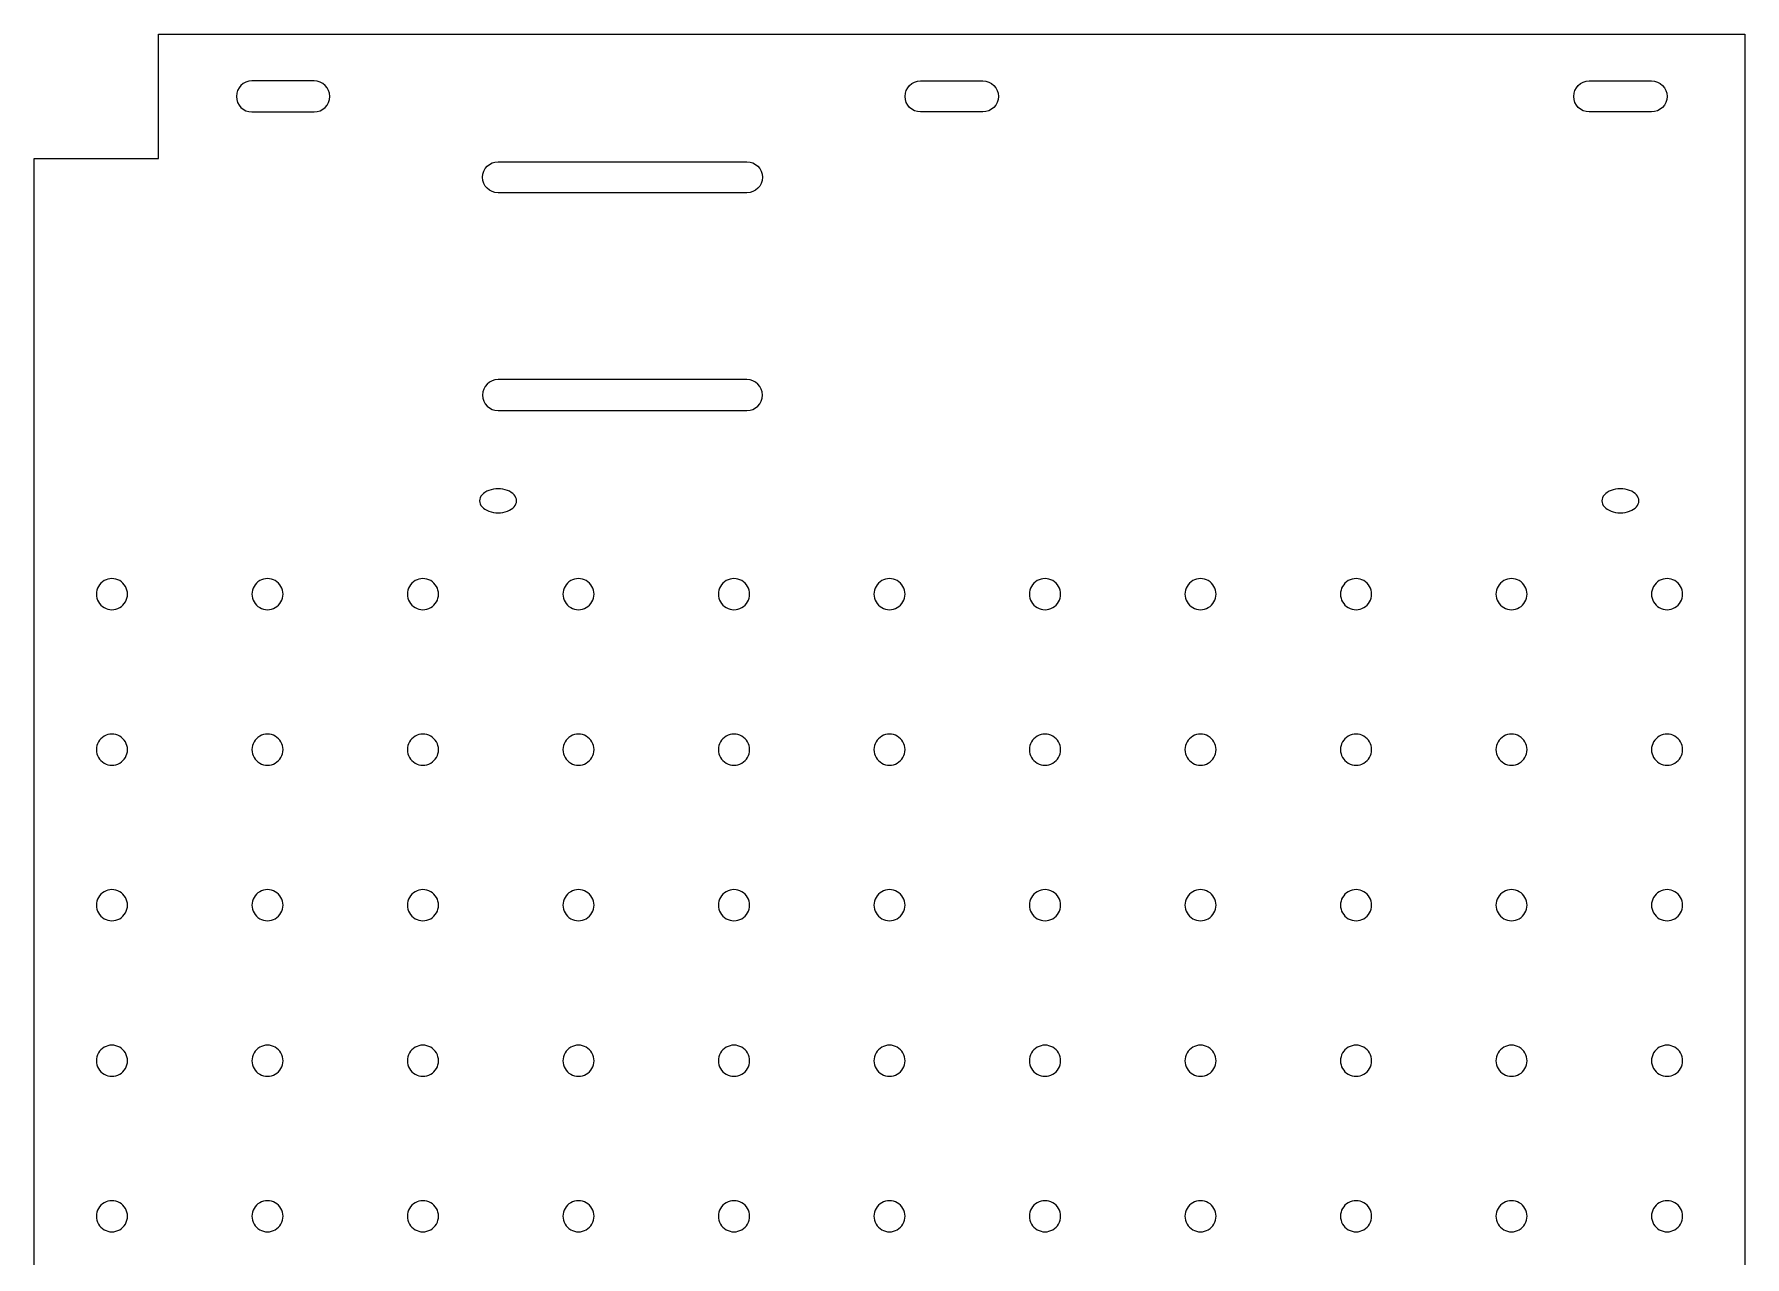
# Model space of a CAD drawing. Extents: x -101 to 174, y 50 to 440.
# Drawn here: x -101.4 to 173.6, y 243 to 439.5 of the extents above; entities that cross this region are included whole.
import ezdxf

# ---------------------------------------------------------------- set-up
doc = ezdxf.new("R2010")
doc.units = 0
doc.layers.add('Layer_1', color=7, linetype='CONTINUOUS')

msp = doc.modelspace()

# ---------------------------------------------------------------- linework, layer by layer
at = {"layer": 'Layer_1', "color": 7}
for p, q in [((-81.39679, 419.54816), (-81.39679, 439.54816)), ((-81.39679, 439.54816), (173.60321, 439.54816)), ((173.60321, 439.54816), (173.60321, 49.54817)), ((-56.396791, 432.04817), (-66.396792, 432.04817)), ((41.103209, 432.04817), (51.103207, 432.04817)), ((148.60321, 432.04817), (158.60321, 432.04817)), ((-66.396792, 427.04817), (-56.396791, 427.04817)), ((-66.396792, 427.04817), (-66.396792, 427.04817)), ((51.103207, 427.04817), (41.103209, 427.04817)), ((158.60321, 427.04817), (148.60321, 427.04817)), ((-101.39679, 69.54818), (-101.39679, 419.54816)), ((-101.39679, 419.54816), (-81.39679, 419.54816)), ((-26.821351, 419.04817), (13.178648, 419.04817)), ((13.178648, 414.04817), (-26.821351, 414.04817)), ((13.178648, 384.048165), (-26.821351, 384.048165)), ((13.178648, 384.048165), (13.178648, 384.048165)), ((-26.821351, 379.048167), (13.178648, 379.048167)), ((-23.846353, 364.548166), (-23.846353, 364.548166)), ((156.57821, 364.548166), (156.57821, 364.548166)), ((-86.39679, 349.548166), (-86.39679, 349.548166)), ((-61.396791, 349.548166), (-61.396791, 349.548166)), ((-36.396791, 349.548166), (-36.396791, 349.548166)), ((-11.396791, 349.548166), (-11.396791, 349.548166)), ((13.603209, 349.548166), (13.603209, 349.548166)), ((38.603209, 349.548166), (38.603209, 349.548166)), ((63.603209, 349.548166), (63.603209, 349.548166)), ((88.603209, 349.548166), (88.603209, 349.548166)), ((113.60321, 349.548166), (113.60321, 349.548166)), ((138.60321, 349.548166), (138.60321, 349.548166)), ((163.60321, 349.548166), (163.60321, 349.548166)), ((-86.39679, 324.548166), (-86.39679, 324.548166)), ((-61.396791, 324.548166), (-61.396791, 324.548166)), ((-36.396791, 324.548166), (-36.396791, 324.548166)), ((-11.396791, 324.548166), (-11.396791, 324.548166)), ((13.603209, 324.548166), (13.603209, 324.548166)), ((38.603209, 324.548166), (38.603209, 324.548166)), ((63.603209, 324.548166), (63.603209, 324.548166)), ((88.603209, 324.548166), (88.603209, 324.548166)), ((113.60321, 324.548166), (113.60321, 324.548166)), ((138.60321, 324.548166), (138.60321, 324.548166)), ((163.60321, 324.548166), (163.60321, 324.548166)), ((-86.39679, 299.548168), (-86.39679, 299.548168)), ((-61.396791, 299.548168), (-61.396791, 299.548168)), ((-36.396791, 299.548168), (-36.396791, 299.548168)), ((-11.396791, 299.548168), (-11.396791, 299.548168)), ((13.603209, 299.548168), (13.603209, 299.548168)), ((38.603209, 299.548168), (38.603209, 299.548168)), ((63.603209, 299.548168), (63.603209, 299.548168)), ((88.603209, 299.548168), (88.603209, 299.548168)), ((113.60321, 299.548168), (113.60321, 299.548168)), ((138.60321, 299.548168), (138.60321, 299.548168)), ((163.60321, 299.548168), (163.60321, 299.548168)), ((-86.39679, 274.548168), (-86.39679, 274.548168)), ((-61.396791, 274.548168), (-61.396791, 274.548168)), ((-36.396791, 274.548168), (-36.396791, 274.548168)), ((-11.396791, 274.548168), (-11.396791, 274.548168)), ((13.603209, 274.548168), (13.603209, 274.548168)), ((38.603209, 274.548168), (38.603209, 274.548168)), ((63.603209, 274.548168), (63.603209, 274.548168)), ((88.603209, 274.548168), (88.603209, 274.548168)), ((113.60321, 274.548168), (113.60321, 274.548168)), ((138.60321, 274.548168), (138.60321, 274.548168)), ((163.60321, 274.548168), (163.60321, 274.548168)), ((-86.39679, 249.548168), (-86.39679, 249.548168)), ((-61.396791, 249.548168), (-61.396791, 249.548168)), ((-36.396791, 249.548168), (-36.396791, 249.548168)), ((-11.396791, 249.548168), (-11.396791, 249.548168)), ((13.603209, 249.548168), (13.603209, 249.548168)), ((38.603209, 249.548168), (38.603209, 249.548168)), ((63.603209, 249.548168), (63.603209, 249.548168)), ((88.603209, 249.548168), (88.603209, 249.548168)), ((113.60321, 249.548168), (113.60321, 249.548168)), ((138.60321, 249.548168), (138.60321, 249.548168)), ((163.60321, 249.548168), (163.60321, 249.548168))]:
    msp.add_line(p, q, dxfattribs=at)
for points in [[(-66.396792, 432.04817), (-67.777026, 432.047494), (-68.895568, 430.928404), (-68.895568, 429.54817)], [(-53.898015, 429.54817), (-53.898015, 430.928404), (-55.016557, 432.047494), (-56.396791, 432.04817)], [(38.604433, 429.54817), (38.604433, 430.928404), (39.722975, 432.047494), (41.103209, 432.04817)], [(51.103207, 432.04817), (52.483441, 432.047494), (53.601983, 430.928404), (53.601983, 429.54817)], [(146.104434, 429.54817), (146.104434, 430.928404), (147.222976, 432.047494), (148.60321, 432.04817)], [(158.60321, 432.04817), (159.983444, 432.047494), (161.101986, 430.928404), (161.101986, 429.54817)], [(-68.895568, 429.54817), (-68.895568, 428.167936), (-67.777026, 427.048846), (-66.396792, 427.04817)], [(-56.396791, 427.04817), (-55.016557, 427.048846), (-53.898015, 428.167936), (-53.898015, 429.54817)], [(41.103209, 427.04817), (39.722975, 427.048846), (38.604433, 428.167936), (38.604433, 429.54817)], [(53.601983, 429.54817), (53.601983, 428.167936), (52.483441, 427.048846), (51.103207, 427.04817)], [(148.60321, 427.04817), (147.222976, 427.048846), (146.104434, 428.167936), (146.104434, 429.54817)], [(161.101986, 429.54817), (161.101986, 428.167936), (159.983444, 427.048846), (158.60321, 427.04817)], [(-29.320127, 416.54817), (-29.320127, 417.928404), (-28.201585, 419.047494), (-26.821351, 419.04817)], [(13.178648, 419.04817), (14.558882, 419.047494), (15.677424, 417.928404), (15.677424, 416.54817)], [(-26.821351, 414.04817), (-28.201585, 414.048846), (-29.320127, 415.167936), (-29.320127, 416.54817)], [(15.677424, 416.54817), (15.677424, 415.167936), (14.558882, 414.048846), (13.178648, 414.04817)], [(-26.821351, 384.048165), (-28.201189, 384.046931), (-29.319115, 382.928005), (-29.319115, 381.548166)], [(15.676412, 381.548166), (15.676412, 382.928005), (14.558486, 384.046931), (13.178648, 384.048165)], [(-29.319115, 381.548166), (-29.319115, 380.168327), (-28.201189, 379.049401), (-26.821351, 379.048167)], [(13.178648, 379.048167), (14.558486, 379.049401), (15.676412, 380.168327), (15.676412, 381.548166)], [(-28.309796, 366.217029), (-29.230744, 365.872691), (-29.797519, 365.236406), (-29.796349, 364.548166)], [(-25.332906, 366.217029), (-26.253855, 366.561368), (-27.388847, 366.561368), (-28.309796, 366.217029)], [(-23.846353, 364.548166), (-23.845183, 365.236406), (-24.411958, 365.872691), (-25.332906, 366.217029)], [(152.115121, 366.216366), (151.194353, 365.872204), (150.627481, 365.236217), (150.62821, 364.548166)], [(155.091299, 366.216366), (154.170532, 366.560527), (153.035888, 366.560527), (152.115121, 366.216366)], [(156.57821, 364.548166), (156.578939, 365.236217), (156.012067, 365.872204), (155.091299, 366.216366)], [(-29.796349, 364.548166), (-29.797519, 363.859926), (-29.230744, 363.223641), (-28.309796, 362.879303)], [(-25.332906, 362.879303), (-24.411958, 363.223641), (-23.845183, 363.859926), (-23.846353, 364.548166)], [(150.62821, 364.548166), (150.627481, 363.860115), (151.194353, 363.224128), (152.115121, 362.879966)], [(155.091299, 362.879966), (156.012067, 363.224128), (156.578939, 363.860115), (156.57821, 364.548166)], [(-28.309796, 362.879303), (-27.388847, 362.534964), (-26.253855, 362.534964), (-25.332906, 362.879303)], [(152.115121, 362.879966), (153.035888, 362.535805), (154.170532, 362.535805), (155.091299, 362.879966)], [(-87.64679, 351.71323), (-88.420293, 352.159811), (-89.373287, 352.159811), (-90.14679, 351.71323)], [(-62.646791, 351.71323), (-63.420294, 352.159812), (-64.373289, 352.159812), (-65.146792, 351.71323)], [(-37.646791, 351.71323), (-38.420294, 352.159812), (-39.373289, 352.159812), (-40.146792, 351.71323)], [(-12.646791, 351.71323), (-13.420294, 352.159812), (-14.373289, 352.159812), (-15.146792, 351.71323)], [(12.353209, 351.71323), (11.579706, 352.159812), (10.626711, 352.159812), (9.853208, 351.71323)], [(37.353209, 351.71323), (36.579706, 352.159812), (35.626711, 352.159812), (34.853208, 351.71323)], [(62.353209, 351.71323), (61.579706, 352.159812), (60.626711, 352.159812), (59.853208, 351.71323)], [(87.353209, 351.71323), (86.579706, 352.159812), (85.626711, 352.159812), (84.853208, 351.71323)], [(112.353564, 351.71425), (111.579881, 352.161105), (110.626539, 352.161105), (109.852856, 351.71425)], [(137.35321, 351.71323), (136.579707, 352.159811), (135.626713, 352.159811), (134.85321, 351.71323)], [(162.353564, 351.71425), (161.579881, 352.161105), (160.626539, 352.161105), (159.852856, 351.71425)], [(-90.14679, 351.71323), (-90.920293, 351.266648), (-91.39679, 350.44133), (-91.39679, 349.548166)], [(-91.39679, 349.548166), (-91.39679, 348.655002), (-90.920293, 347.829684), (-90.14679, 347.383102)], [(-86.39679, 349.548166), (-86.39679, 350.44133), (-86.873287, 351.266648), (-87.64679, 351.71323)], [(-87.64679, 347.383102), (-86.873287, 347.829684), (-86.39679, 348.655002), (-86.39679, 349.548166)], [(-65.146792, 351.71323), (-65.920295, 351.266648), (-66.396792, 350.44133), (-66.396792, 349.548166)], [(-66.396792, 349.548166), (-66.396792, 348.655002), (-65.920295, 347.829684), (-65.146792, 347.383102)], [(-61.396791, 349.548166), (-61.396791, 350.44133), (-61.873288, 351.266648), (-62.646791, 351.71323)], [(-62.646791, 347.383102), (-61.873288, 347.829684), (-61.396791, 348.655002), (-61.396791, 349.548166)], [(-40.146792, 351.71323), (-40.920295, 351.266648), (-41.396792, 350.44133), (-41.396792, 349.548166)], [(-41.396792, 349.548166), (-41.396792, 348.655002), (-40.920295, 347.829684), (-40.146792, 347.383102)], [(-36.396791, 349.548166), (-36.396791, 350.44133), (-36.873288, 351.266648), (-37.646791, 351.71323)], [(-37.646791, 347.383102), (-36.873288, 347.829684), (-36.396791, 348.655002), (-36.396791, 349.548166)], [(-15.146792, 351.71323), (-15.920295, 351.266648), (-16.396792, 350.44133), (-16.396792, 349.548166)], [(-16.396792, 349.548166), (-16.396792, 348.655002), (-15.920295, 347.829684), (-15.146792, 347.383102)], [(-11.396791, 349.548166), (-11.396791, 350.44133), (-11.873288, 351.266648), (-12.646791, 351.71323)], [(-12.646791, 347.383102), (-11.873288, 347.829684), (-11.396791, 348.655002), (-11.396791, 349.548166)], [(9.853208, 351.71323), (9.079706, 351.266648), (8.603208, 350.44133), (8.603208, 349.548166)], [(8.603208, 349.548166), (8.603208, 348.655002), (9.079706, 347.829684), (9.853208, 347.383102)], [(13.603209, 349.548166), (13.603209, 350.44133), (13.126712, 351.266648), (12.353209, 351.71323)], [(12.353209, 347.383102), (13.126712, 347.829684), (13.603209, 348.655002), (13.603209, 349.548166)], [(34.853208, 351.71323), (34.079705, 351.266648), (33.603208, 350.44133), (33.603208, 349.548166)], [(33.603208, 349.548166), (33.603208, 348.655002), (34.079705, 347.829684), (34.853208, 347.383102)], [(38.603209, 349.548166), (38.603209, 350.44133), (38.126712, 351.266648), (37.353209, 351.71323)], [(37.353209, 347.383102), (38.126712, 347.829684), (38.603209, 348.655002), (38.603209, 349.548166)], [(59.853208, 351.71323), (59.079705, 351.266648), (58.603208, 350.44133), (58.603208, 349.548166)], [(58.603208, 349.548166), (58.603208, 348.655002), (59.079705, 347.829684), (59.853208, 347.383102)], [(63.603209, 349.548166), (63.603209, 350.44133), (63.126712, 351.266648), (62.353209, 351.71323)], [(62.353209, 347.383102), (63.126712, 347.829684), (63.603209, 348.655002), (63.603209, 349.548166)], [(84.853208, 351.71323), (84.079705, 351.266648), (83.603208, 350.44133), (83.603208, 349.548166)], [(83.603208, 349.548166), (83.603208, 348.655002), (84.079705, 347.829684), (84.853208, 347.383102)], [(88.603209, 349.548166), (88.603209, 350.44133), (88.126712, 351.266648), (87.353209, 351.71323)], [(87.353209, 347.383102), (88.126712, 347.829684), (88.603209, 348.655002), (88.603209, 349.548166)], [(109.852856, 351.71425), (109.079174, 351.267396), (108.602772, 350.441622), (108.60321, 349.548166)], [(108.60321, 349.548166), (108.602772, 348.65471), (109.079174, 347.828936), (109.852856, 347.382082)], [(113.60321, 349.548166), (113.603648, 350.441622), (113.127246, 351.267396), (112.353564, 351.71425)], [(112.353564, 347.382082), (113.127246, 347.828936), (113.603648, 348.65471), (113.60321, 349.548166)], [(134.85321, 351.71323), (134.079707, 351.266648), (133.60321, 350.44133), (133.60321, 349.548166)], [(133.60321, 349.548166), (133.60321, 348.655002), (134.079707, 347.829684), (134.85321, 347.383102)], [(138.60321, 349.548166), (138.60321, 350.44133), (138.126713, 351.266648), (137.35321, 351.71323)], [(137.35321, 347.383102), (138.126713, 347.829684), (138.60321, 348.655002), (138.60321, 349.548166)], [(159.852856, 351.71425), (159.079174, 351.267396), (158.602772, 350.441622), (158.60321, 349.548166)], [(158.60321, 349.548166), (158.602772, 348.65471), (159.079174, 347.828936), (159.852856, 347.382082)], [(163.60321, 349.548166), (163.603648, 350.441622), (163.127246, 351.267396), (162.353564, 351.71425)], [(162.353564, 347.382082), (163.127246, 347.828936), (163.603648, 348.65471), (163.60321, 349.548166)], [(-90.14679, 347.383102), (-89.373287, 346.936521), (-88.420293, 346.936521), (-87.64679, 347.383102)], [(-65.146792, 347.383102), (-64.373289, 346.93652), (-63.420294, 346.93652), (-62.646791, 347.383102)], [(-40.146792, 347.383102), (-39.373289, 346.93652), (-38.420294, 346.93652), (-37.646791, 347.383102)], [(-15.146792, 347.383102), (-14.373289, 346.93652), (-13.420294, 346.93652), (-12.646791, 347.383102)], [(9.853208, 347.383102), (10.626711, 346.93652), (11.579706, 346.93652), (12.353209, 347.383102)], [(34.853208, 347.383102), (35.626711, 346.93652), (36.579706, 346.93652), (37.353209, 347.383102)], [(59.853208, 347.383102), (60.626711, 346.93652), (61.579706, 346.93652), (62.353209, 347.383102)], [(84.853208, 347.383102), (85.626711, 346.93652), (86.579706, 346.93652), (87.353209, 347.383102)], [(109.852856, 347.382082), (110.626539, 346.935227), (111.579881, 346.935227), (112.353564, 347.382082)], [(134.85321, 347.383102), (135.626713, 346.936521), (136.579707, 346.936521), (137.35321, 347.383102)], [(159.852856, 347.382082), (160.626539, 346.935227), (161.579881, 346.935227), (162.353564, 347.382082)], [(-90.14679, 326.71323), (-90.920293, 326.266648), (-91.39679, 325.44133), (-91.39679, 324.548166)], [(-91.39679, 324.548166), (-91.39679, 323.655002), (-90.920293, 322.829684), (-90.14679, 322.383102)], [(-87.64679, 326.71323), (-88.420293, 327.159811), (-89.373287, 327.159811), (-90.14679, 326.71323)], [(-86.39679, 324.548166), (-86.39679, 325.44133), (-86.873287, 326.266648), (-87.64679, 326.71323)], [(-87.64679, 322.383102), (-86.873287, 322.829684), (-86.39679, 323.655002), (-86.39679, 324.548166)], [(-65.146792, 326.71323), (-65.920295, 326.266648), (-66.396792, 325.44133), (-66.396792, 324.548166)], [(-66.396792, 324.548166), (-66.396792, 323.655002), (-65.920295, 322.829684), (-65.146792, 322.383102)], [(-62.646791, 326.71323), (-63.420294, 327.159812), (-64.373289, 327.159812), (-65.146792, 326.71323)], [(-61.396791, 324.548166), (-61.396791, 325.44133), (-61.873288, 326.266648), (-62.646791, 326.71323)], [(-62.646791, 322.383102), (-61.873288, 322.829684), (-61.396791, 323.655002), (-61.396791, 324.548166)], [(-40.146792, 326.71323), (-40.920295, 326.266648), (-41.396792, 325.44133), (-41.396792, 324.548166)], [(-41.396792, 324.548166), (-41.396792, 323.655002), (-40.920295, 322.829684), (-40.146792, 322.383102)], [(-37.646791, 326.71323), (-38.420294, 327.159812), (-39.373289, 327.159812), (-40.146792, 326.71323)], [(-36.396791, 324.548166), (-36.396791, 325.44133), (-36.873288, 326.266648), (-37.646791, 326.71323)], [(-37.646791, 322.383102), (-36.873288, 322.829684), (-36.396791, 323.655002), (-36.396791, 324.548166)], [(-15.146792, 326.71323), (-15.920295, 326.266648), (-16.396792, 325.44133), (-16.396792, 324.548166)], [(-16.396792, 324.548166), (-16.396792, 323.655002), (-15.920295, 322.829684), (-15.146792, 322.383102)], [(-12.646791, 326.71323), (-13.420294, 327.159812), (-14.373289, 327.159812), (-15.146792, 326.71323)], [(-11.396791, 324.548166), (-11.396791, 325.44133), (-11.873288, 326.266648), (-12.646791, 326.71323)], [(-12.646791, 322.383102), (-11.873288, 322.829684), (-11.396791, 323.655002), (-11.396791, 324.548166)], [(9.853208, 326.71323), (9.079706, 326.266648), (8.603208, 325.44133), (8.603208, 324.548166)], [(8.603208, 324.548166), (8.603208, 323.655002), (9.079706, 322.829684), (9.853208, 322.383102)], [(12.353209, 326.71323), (11.579706, 327.159812), (10.626711, 327.159812), (9.853208, 326.71323)], [(13.603209, 324.548166), (13.603209, 325.44133), (13.126712, 326.266648), (12.353209, 326.71323)], [(12.353209, 322.383102), (13.126712, 322.829684), (13.603209, 323.655002), (13.603209, 324.548166)], [(34.853208, 326.71323), (34.079705, 326.266648), (33.603208, 325.44133), (33.603208, 324.548166)], [(33.603208, 324.548166), (33.603208, 323.655002), (34.079705, 322.829684), (34.853208, 322.383102)], [(37.353209, 326.71323), (36.579706, 327.159812), (35.626711, 327.159812), (34.853208, 326.71323)], [(38.603209, 324.548166), (38.603209, 325.44133), (38.126712, 326.266648), (37.353209, 326.71323)], [(37.353209, 322.383102), (38.126712, 322.829684), (38.603209, 323.655002), (38.603209, 324.548166)], [(59.853208, 326.71323), (59.079705, 326.266648), (58.603208, 325.44133), (58.603208, 324.548166)], [(58.603208, 324.548166), (58.603208, 323.655002), (59.079705, 322.829684), (59.853208, 322.383102)], [(62.353209, 326.71323), (61.579706, 327.159812), (60.626711, 327.159812), (59.853208, 326.71323)], [(63.603209, 324.548166), (63.603209, 325.44133), (63.126712, 326.266648), (62.353209, 326.71323)], [(62.353209, 322.383102), (63.126712, 322.829684), (63.603209, 323.655002), (63.603209, 324.548166)], [(84.853208, 326.71323), (84.079705, 326.266648), (83.603208, 325.44133), (83.603208, 324.548166)], [(83.603208, 324.548166), (83.603208, 323.655002), (84.079705, 322.829684), (84.853208, 322.383102)], [(87.353209, 326.71323), (86.579706, 327.159812), (85.626711, 327.159812), (84.853208, 326.71323)], [(88.603209, 324.548166), (88.603209, 325.44133), (88.126712, 326.266648), (87.353209, 326.71323)], [(87.353209, 322.383102), (88.126712, 322.829684), (88.603209, 323.655002), (88.603209, 324.548166)], [(109.852856, 326.71425), (109.079174, 326.267396), (108.602772, 325.441622), (108.60321, 324.548166)], [(108.60321, 324.548166), (108.602772, 323.65471), (109.079174, 322.828936), (109.852856, 322.382082)], [(112.353564, 326.71425), (111.579881, 327.161105), (110.626539, 327.161105), (109.852856, 326.71425)], [(113.60321, 324.548166), (113.603648, 325.441622), (113.127246, 326.267396), (112.353564, 326.71425)], [(112.353564, 322.382082), (113.127246, 322.828936), (113.603648, 323.65471), (113.60321, 324.548166)], [(134.85321, 326.71323), (134.079707, 326.266648), (133.60321, 325.44133), (133.60321, 324.548166)], [(133.60321, 324.548166), (133.60321, 323.655002), (134.079707, 322.829684), (134.85321, 322.383102)], [(137.35321, 326.71323), (136.579707, 327.159811), (135.626713, 327.159811), (134.85321, 326.71323)], [(138.60321, 324.548166), (138.60321, 325.44133), (138.126713, 326.266648), (137.35321, 326.71323)], [(137.35321, 322.383102), (138.126713, 322.829684), (138.60321, 323.655002), (138.60321, 324.548166)], [(159.852856, 326.71425), (159.079174, 326.267396), (158.602772, 325.441622), (158.60321, 324.548166)], [(158.60321, 324.548166), (158.602772, 323.65471), (159.079174, 322.828936), (159.852856, 322.382082)], [(162.353564, 326.71425), (161.579881, 327.161105), (160.626539, 327.161105), (159.852856, 326.71425)], [(163.60321, 324.548166), (163.603648, 325.441622), (163.127246, 326.267396), (162.353564, 326.71425)], [(162.353564, 322.382082), (163.127246, 322.828936), (163.603648, 323.65471), (163.60321, 324.548166)], [(-90.14679, 322.383102), (-89.373287, 321.936521), (-88.420293, 321.936521), (-87.64679, 322.383102)], [(-65.146792, 322.383102), (-64.373289, 321.93652), (-63.420294, 321.93652), (-62.646791, 322.383102)], [(-40.146792, 322.383102), (-39.373289, 321.93652), (-38.420294, 321.93652), (-37.646791, 322.383102)], [(-15.146792, 322.383102), (-14.373289, 321.93652), (-13.420294, 321.93652), (-12.646791, 322.383102)], [(9.853208, 322.383102), (10.626711, 321.93652), (11.579706, 321.93652), (12.353209, 322.383102)], [(34.853208, 322.383102), (35.626711, 321.93652), (36.579706, 321.93652), (37.353209, 322.383102)], [(59.853208, 322.383102), (60.626711, 321.93652), (61.579706, 321.93652), (62.353209, 322.383102)], [(84.853208, 322.383102), (85.626711, 321.93652), (86.579706, 321.93652), (87.353209, 322.383102)], [(109.852856, 322.382082), (110.626539, 321.935227), (111.579881, 321.935227), (112.353564, 322.382082)], [(134.85321, 322.383102), (135.626713, 321.936521), (136.579707, 321.936521), (137.35321, 322.383102)], [(159.852856, 322.382082), (160.626539, 321.935227), (161.579881, 321.935227), (162.353564, 322.382082)], [(-90.14679, 301.713232), (-90.920293, 301.26665), (-91.39679, 300.441332), (-91.39679, 299.548168)], [(-87.64679, 301.713232), (-88.420293, 302.159813), (-89.373287, 302.159813), (-90.14679, 301.713232)], [(-86.39679, 299.548168), (-86.39679, 300.441332), (-86.873287, 301.26665), (-87.64679, 301.713232)], [(-65.146792, 301.713232), (-65.920295, 301.26665), (-66.396792, 300.441332), (-66.396792, 299.548168)], [(-62.646791, 301.713232), (-63.420294, 302.159814), (-64.373289, 302.159814), (-65.146792, 301.713232)], [(-61.396791, 299.548168), (-61.396791, 300.441332), (-61.873288, 301.26665), (-62.646791, 301.713232)], [(-40.146792, 301.713232), (-40.920295, 301.26665), (-41.396792, 300.441332), (-41.396792, 299.548168)], [(-37.646791, 301.713232), (-38.420294, 302.159814), (-39.373289, 302.159814), (-40.146792, 301.713232)], [(-36.396791, 299.548168), (-36.396791, 300.441332), (-36.873288, 301.26665), (-37.646791, 301.713232)], [(-15.146792, 301.713232), (-15.920295, 301.26665), (-16.396792, 300.441332), (-16.396792, 299.548168)], [(-12.646791, 301.713232), (-13.420294, 302.159814), (-14.373289, 302.159814), (-15.146792, 301.713232)], [(-11.396791, 299.548168), (-11.396791, 300.441332), (-11.873288, 301.26665), (-12.646791, 301.713232)], [(9.853208, 301.713232), (9.079706, 301.26665), (8.603208, 300.441332), (8.603208, 299.548168)], [(12.353209, 301.713232), (11.579706, 302.159814), (10.626711, 302.159814), (9.853208, 301.713232)], [(13.603209, 299.548168), (13.603209, 300.441332), (13.126712, 301.26665), (12.353209, 301.713232)], [(34.853208, 301.713232), (34.079705, 301.26665), (33.603208, 300.441332), (33.603208, 299.548168)], [(37.353209, 301.713232), (36.579706, 302.159814), (35.626711, 302.159814), (34.853208, 301.713232)], [(38.603209, 299.548168), (38.603209, 300.441332), (38.126712, 301.26665), (37.353209, 301.713232)], [(59.853208, 301.713232), (59.079705, 301.26665), (58.603208, 300.441332), (58.603208, 299.548168)], [(62.353209, 301.713232), (61.579706, 302.159814), (60.626711, 302.159814), (59.853208, 301.713232)], [(63.603209, 299.548168), (63.603209, 300.441332), (63.126712, 301.26665), (62.353209, 301.713232)], [(84.853208, 301.713232), (84.079705, 301.26665), (83.603208, 300.441332), (83.603208, 299.548168)], [(87.353209, 301.713232), (86.579706, 302.159814), (85.626711, 302.159814), (84.853208, 301.713232)], [(88.603209, 299.548168), (88.603209, 300.441332), (88.126712, 301.26665), (87.353209, 301.713232)], [(109.852856, 301.714252), (109.079174, 301.267398), (108.602772, 300.441624), (108.60321, 299.548168)], [(112.353564, 301.714252), (111.579881, 302.161107), (110.626539, 302.161107), (109.852856, 301.714252)], [(113.60321, 299.548168), (113.603648, 300.441624), (113.127246, 301.267398), (112.353564, 301.714252)], [(134.85321, 301.713232), (134.079707, 301.26665), (133.60321, 300.441332), (133.60321, 299.548168)], [(137.35321, 301.713232), (136.579707, 302.159813), (135.626713, 302.159813), (134.85321, 301.713232)], [(138.60321, 299.548168), (138.60321, 300.441332), (138.126713, 301.26665), (137.35321, 301.713232)], [(159.852856, 301.714252), (159.079174, 301.267398), (158.602772, 300.441624), (158.60321, 299.548168)], [(162.353564, 301.714252), (161.579881, 302.161107), (160.626539, 302.161107), (159.852856, 301.714252)], [(163.60321, 299.548168), (163.603648, 300.441624), (163.127246, 301.267398), (162.353564, 301.714252)], [(-91.39679, 299.548168), (-91.39679, 298.655004), (-90.920293, 297.829686), (-90.14679, 297.383104)], [(-90.14679, 297.383104), (-89.373287, 296.936523), (-88.420293, 296.936523), (-87.64679, 297.383104)], [(-87.64679, 297.383104), (-86.873287, 297.829686), (-86.39679, 298.655004), (-86.39679, 299.548168)], [(-66.396792, 299.548168), (-66.396792, 298.655004), (-65.920295, 297.829686), (-65.146792, 297.383104)], [(-65.146792, 297.383104), (-64.373289, 296.936522), (-63.420294, 296.936522), (-62.646791, 297.383104)], [(-62.646791, 297.383104), (-61.873288, 297.829686), (-61.396791, 298.655004), (-61.396791, 299.548168)], [(-41.396792, 299.548168), (-41.396792, 298.655004), (-40.920295, 297.829686), (-40.146792, 297.383104)], [(-40.146792, 297.383104), (-39.373289, 296.936522), (-38.420294, 296.936522), (-37.646791, 297.383104)], [(-37.646791, 297.383104), (-36.873288, 297.829686), (-36.396791, 298.655004), (-36.396791, 299.548168)], [(-16.396792, 299.548168), (-16.396792, 298.655004), (-15.920295, 297.829686), (-15.146792, 297.383104)], [(-15.146792, 297.383104), (-14.373289, 296.936522), (-13.420294, 296.936522), (-12.646791, 297.383104)], [(-12.646791, 297.383104), (-11.873288, 297.829686), (-11.396791, 298.655004), (-11.396791, 299.548168)], [(8.603208, 299.548168), (8.603208, 298.655004), (9.079706, 297.829686), (9.853208, 297.383104)], [(9.853208, 297.383104), (10.626711, 296.936522), (11.579706, 296.936522), (12.353209, 297.383104)], [(12.353209, 297.383104), (13.126712, 297.829686), (13.603209, 298.655004), (13.603209, 299.548168)], [(33.603208, 299.548168), (33.603208, 298.655004), (34.079705, 297.829686), (34.853208, 297.383104)], [(34.853208, 297.383104), (35.626711, 296.936522), (36.579706, 296.936522), (37.353209, 297.383104)], [(37.353209, 297.383104), (38.126712, 297.829686), (38.603209, 298.655004), (38.603209, 299.548168)], [(58.603208, 299.548168), (58.603208, 298.655004), (59.079705, 297.829686), (59.853208, 297.383104)], [(59.853208, 297.383104), (60.626711, 296.936522), (61.579706, 296.936522), (62.353209, 297.383104)], [(62.353209, 297.383104), (63.126712, 297.829686), (63.603209, 298.655004), (63.603209, 299.548168)], [(83.603208, 299.548168), (83.603208, 298.655004), (84.079705, 297.829686), (84.853208, 297.383104)], [(84.853208, 297.383104), (85.626711, 296.936522), (86.579706, 296.936522), (87.353209, 297.383104)], [(87.353209, 297.383104), (88.126712, 297.829686), (88.603209, 298.655004), (88.603209, 299.548168)], [(108.60321, 299.548168), (108.602772, 298.654712), (109.079174, 297.828938), (109.852856, 297.382084)], [(109.852856, 297.382084), (110.626539, 296.935229), (111.579881, 296.935229), (112.353564, 297.382084)], [(112.353564, 297.382084), (113.127246, 297.828938), (113.603648, 298.654712), (113.60321, 299.548168)], [(133.60321, 299.548168), (133.60321, 298.655004), (134.079707, 297.829686), (134.85321, 297.383104)], [(134.85321, 297.383104), (135.626713, 296.936523), (136.579707, 296.936523), (137.35321, 297.383104)], [(137.35321, 297.383104), (138.126713, 297.829686), (138.60321, 298.655004), (138.60321, 299.548168)], [(158.60321, 299.548168), (158.602772, 298.654712), (159.079174, 297.828938), (159.852856, 297.382084)], [(159.852856, 297.382084), (160.626539, 296.935229), (161.579881, 296.935229), (162.353564, 297.382084)], [(162.353564, 297.382084), (163.127246, 297.828938), (163.603648, 298.654712), (163.60321, 299.548168)], [(-90.14679, 276.713232), (-90.920293, 276.26665), (-91.39679, 275.441332), (-91.39679, 274.548168)], [(-87.64679, 276.713232), (-88.420293, 277.159813), (-89.373287, 277.159813), (-90.14679, 276.713232)], [(-86.39679, 274.548168), (-86.39679, 275.441332), (-86.873287, 276.26665), (-87.64679, 276.713232)], [(-65.146792, 276.713232), (-65.920295, 276.26665), (-66.396792, 275.441332), (-66.396792, 274.548168)], [(-62.646791, 276.713232), (-63.420294, 277.159814), (-64.373289, 277.159814), (-65.146792, 276.713232)], [(-61.396791, 274.548168), (-61.396791, 275.441332), (-61.873288, 276.26665), (-62.646791, 276.713232)], [(-40.146792, 276.713232), (-40.920295, 276.26665), (-41.396792, 275.441332), (-41.396792, 274.548168)], [(-37.646791, 276.713232), (-38.420294, 277.159814), (-39.373289, 277.159814), (-40.146792, 276.713232)], [(-36.396791, 274.548168), (-36.396791, 275.441332), (-36.873288, 276.26665), (-37.646791, 276.713232)], [(-15.146792, 276.713232), (-15.920295, 276.26665), (-16.396792, 275.441332), (-16.396792, 274.548168)], [(-12.646791, 276.713232), (-13.420294, 277.159814), (-14.373289, 277.159814), (-15.146792, 276.713232)], [(-11.396791, 274.548168), (-11.396791, 275.441332), (-11.873288, 276.26665), (-12.646791, 276.713232)], [(9.853208, 276.713232), (9.079706, 276.26665), (8.603208, 275.441332), (8.603208, 274.548168)], [(12.353209, 276.713232), (11.579706, 277.159814), (10.626711, 277.159814), (9.853208, 276.713232)], [(13.603209, 274.548168), (13.603209, 275.441332), (13.126712, 276.26665), (12.353209, 276.713232)], [(34.853208, 276.713232), (34.079705, 276.26665), (33.603208, 275.441332), (33.603208, 274.548168)], [(37.353209, 276.713232), (36.579706, 277.159814), (35.626711, 277.159814), (34.853208, 276.713232)], [(38.603209, 274.548168), (38.603209, 275.441332), (38.126712, 276.26665), (37.353209, 276.713232)], [(59.853208, 276.713232), (59.079705, 276.26665), (58.603208, 275.441332), (58.603208, 274.548168)], [(62.353209, 276.713232), (61.579706, 277.159814), (60.626711, 277.159814), (59.853208, 276.713232)], [(63.603209, 274.548168), (63.603209, 275.441332), (63.126712, 276.26665), (62.353209, 276.713232)], [(84.853208, 276.713232), (84.079705, 276.26665), (83.603208, 275.441332), (83.603208, 274.548168)], [(87.353209, 276.713232), (86.579706, 277.159814), (85.626711, 277.159814), (84.853208, 276.713232)], [(88.603209, 274.548168), (88.603209, 275.441332), (88.126712, 276.26665), (87.353209, 276.713232)], [(109.852856, 276.714252), (109.079174, 276.267398), (108.602772, 275.441624), (108.60321, 274.548168)], [(112.353564, 276.714252), (111.579881, 277.161107), (110.626539, 277.161107), (109.852856, 276.714252)], [(113.60321, 274.548168), (113.603648, 275.441624), (113.127246, 276.267398), (112.353564, 276.714252)], [(134.85321, 276.713232), (134.079707, 276.26665), (133.60321, 275.441332), (133.60321, 274.548168)], [(137.35321, 276.713232), (136.579707, 277.159813), (135.626713, 277.159813), (134.85321, 276.713232)], [(138.60321, 274.548168), (138.60321, 275.441332), (138.126713, 276.26665), (137.35321, 276.713232)], [(159.852856, 276.714252), (159.079174, 276.267398), (158.602772, 275.441624), (158.60321, 274.548168)], [(162.353564, 276.714252), (161.579881, 277.161107), (160.626539, 277.161107), (159.852856, 276.714252)], [(163.60321, 274.548168), (163.603648, 275.441624), (163.127246, 276.267398), (162.353564, 276.714252)], [(-91.39679, 274.548168), (-91.39679, 273.655004), (-90.920293, 272.829686), (-90.14679, 272.383104)], [(-90.14679, 272.383104), (-89.373287, 271.936523), (-88.420293, 271.936523), (-87.64679, 272.383104)], [(-87.64679, 272.383104), (-86.873287, 272.829686), (-86.39679, 273.655004), (-86.39679, 274.548168)], [(-66.396792, 274.548168), (-66.396792, 273.655004), (-65.920295, 272.829686), (-65.146792, 272.383104)], [(-65.146792, 272.383104), (-64.373289, 271.936522), (-63.420294, 271.936522), (-62.646791, 272.383104)], [(-62.646791, 272.383104), (-61.873288, 272.829686), (-61.396791, 273.655004), (-61.396791, 274.548168)], [(-41.396792, 274.548168), (-41.396792, 273.655004), (-40.920295, 272.829686), (-40.146792, 272.383104)], [(-40.146792, 272.383104), (-39.373289, 271.936522), (-38.420294, 271.936522), (-37.646791, 272.383104)], [(-37.646791, 272.383104), (-36.873288, 272.829686), (-36.396791, 273.655004), (-36.396791, 274.548168)], [(-16.396792, 274.548168), (-16.396792, 273.655004), (-15.920295, 272.829686), (-15.146792, 272.383104)], [(-15.146792, 272.383104), (-14.373289, 271.936522), (-13.420294, 271.936522), (-12.646791, 272.383104)], [(-12.646791, 272.383104), (-11.873288, 272.829686), (-11.396791, 273.655004), (-11.396791, 274.548168)], [(8.603208, 274.548168), (8.603208, 273.655004), (9.079706, 272.829686), (9.853208, 272.383104)], [(9.853208, 272.383104), (10.626711, 271.936522), (11.579706, 271.936522), (12.353209, 272.383104)], [(12.353209, 272.383104), (13.126712, 272.829686), (13.603209, 273.655004), (13.603209, 274.548168)], [(33.603208, 274.548168), (33.603208, 273.655004), (34.079705, 272.829686), (34.853208, 272.383104)], [(34.853208, 272.383104), (35.626711, 271.936522), (36.579706, 271.936522), (37.353209, 272.383104)], [(37.353209, 272.383104), (38.126712, 272.829686), (38.603209, 273.655004), (38.603209, 274.548168)], [(58.603208, 274.548168), (58.603208, 273.655004), (59.079705, 272.829686), (59.853208, 272.383104)], [(59.853208, 272.383104), (60.626711, 271.936522), (61.579706, 271.936522), (62.353209, 272.383104)], [(62.353209, 272.383104), (63.126712, 272.829686), (63.603209, 273.655004), (63.603209, 274.548168)], [(83.603208, 274.548168), (83.603208, 273.655004), (84.079705, 272.829686), (84.853208, 272.383104)], [(84.853208, 272.383104), (85.626711, 271.936522), (86.579706, 271.936522), (87.353209, 272.383104)], [(87.353209, 272.383104), (88.126712, 272.829686), (88.603209, 273.655004), (88.603209, 274.548168)], [(108.60321, 274.548168), (108.602772, 273.654712), (109.079174, 272.828938), (109.852856, 272.382084)], [(109.852856, 272.382084), (110.626539, 271.935229), (111.579881, 271.935229), (112.353564, 272.382084)], [(112.353564, 272.382084), (113.127246, 272.828938), (113.603648, 273.654712), (113.60321, 274.548168)], [(133.60321, 274.548168), (133.60321, 273.655004), (134.079707, 272.829686), (134.85321, 272.383104)], [(134.85321, 272.383104), (135.626713, 271.936523), (136.579707, 271.936523), (137.35321, 272.383104)], [(137.35321, 272.383104), (138.126713, 272.829686), (138.60321, 273.655004), (138.60321, 274.548168)], [(158.60321, 274.548168), (158.602772, 273.654712), (159.079174, 272.828938), (159.852856, 272.382084)], [(159.852856, 272.382084), (160.626539, 271.935229), (161.579881, 271.935229), (162.353564, 272.382084)], [(162.353564, 272.382084), (163.127246, 272.828938), (163.603648, 273.654712), (163.60321, 274.548168)], [(-90.14679, 251.713232), (-90.920293, 251.26665), (-91.39679, 250.441332), (-91.39679, 249.548168)], [(-87.64679, 251.713232), (-88.420293, 252.159813), (-89.373287, 252.159813), (-90.14679, 251.713232)], [(-86.39679, 249.548168), (-86.39679, 250.441332), (-86.873287, 251.26665), (-87.64679, 251.713232)], [(-65.146792, 251.713232), (-65.920295, 251.26665), (-66.396792, 250.441332), (-66.396792, 249.548168)], [(-62.646791, 251.713232), (-63.420294, 252.159814), (-64.373289, 252.159814), (-65.146792, 251.713232)], [(-61.396791, 249.548168), (-61.396791, 250.441332), (-61.873288, 251.26665), (-62.646791, 251.713232)], [(-40.146792, 251.713232), (-40.920295, 251.26665), (-41.396792, 250.441332), (-41.396792, 249.548168)], [(-37.646791, 251.713232), (-38.420294, 252.159814), (-39.373289, 252.159814), (-40.146792, 251.713232)], [(-36.396791, 249.548168), (-36.396791, 250.441332), (-36.873288, 251.26665), (-37.646791, 251.713232)], [(-15.146792, 251.713232), (-15.920295, 251.26665), (-16.396792, 250.441332), (-16.396792, 249.548168)], [(-12.646791, 251.713232), (-13.420294, 252.159814), (-14.373289, 252.159814), (-15.146792, 251.713232)], [(-11.396791, 249.548168), (-11.396791, 250.441332), (-11.873288, 251.26665), (-12.646791, 251.713232)], [(9.853208, 251.713232), (9.079706, 251.26665), (8.603208, 250.441332), (8.603208, 249.548168)], [(12.353209, 251.713232), (11.579706, 252.159814), (10.626711, 252.159814), (9.853208, 251.713232)], [(13.603209, 249.548168), (13.603209, 250.441332), (13.126712, 251.26665), (12.353209, 251.713232)], [(34.853208, 251.713232), (34.079705, 251.26665), (33.603208, 250.441332), (33.603208, 249.548168)], [(37.353209, 251.713232), (36.579706, 252.159814), (35.626711, 252.159814), (34.853208, 251.713232)], [(38.603209, 249.548168), (38.603209, 250.441332), (38.126712, 251.26665), (37.353209, 251.713232)], [(59.853208, 251.713232), (59.079705, 251.26665), (58.603208, 250.441332), (58.603208, 249.548168)], [(62.353209, 251.713232), (61.579706, 252.159814), (60.626711, 252.159814), (59.853208, 251.713232)], [(63.603209, 249.548168), (63.603209, 250.441332), (63.126712, 251.26665), (62.353209, 251.713232)], [(84.853208, 251.713232), (84.079705, 251.26665), (83.603208, 250.441332), (83.603208, 249.548168)], [(87.353209, 251.713232), (86.579706, 252.159814), (85.626711, 252.159814), (84.853208, 251.713232)], [(88.603209, 249.548168), (88.603209, 250.441332), (88.126712, 251.26665), (87.353209, 251.713232)], [(109.852856, 251.714252), (109.079174, 251.267398), (108.602772, 250.441624), (108.60321, 249.548168)], [(112.353564, 251.714252), (111.579881, 252.161107), (110.626539, 252.161107), (109.852856, 251.714252)], [(113.60321, 249.548168), (113.603648, 250.441624), (113.127246, 251.267398), (112.353564, 251.714252)], [(134.85321, 251.713232), (134.079707, 251.26665), (133.60321, 250.441332), (133.60321, 249.548168)], [(137.35321, 251.713232), (136.579707, 252.159813), (135.626713, 252.159813), (134.85321, 251.713232)], [(138.60321, 249.548168), (138.60321, 250.441332), (138.126713, 251.26665), (137.35321, 251.713232)], [(159.852856, 251.714252), (159.079174, 251.267398), (158.602772, 250.441624), (158.60321, 249.548168)], [(162.353564, 251.714252), (161.579881, 252.161107), (160.626539, 252.161107), (159.852856, 251.714252)], [(163.60321, 249.548168), (163.603648, 250.441624), (163.127246, 251.267398), (162.353564, 251.714252)], [(-91.39679, 249.548168), (-91.39679, 248.655004), (-90.920293, 247.829686), (-90.14679, 247.383104)], [(-87.64679, 247.383104), (-86.873287, 247.829686), (-86.39679, 248.655004), (-86.39679, 249.548168)], [(-66.396792, 249.548168), (-66.396792, 248.655004), (-65.920295, 247.829686), (-65.146792, 247.383104)], [(-62.646791, 247.383104), (-61.873288, 247.829686), (-61.396791, 248.655004), (-61.396791, 249.548168)], [(-41.396792, 249.548168), (-41.396792, 248.655004), (-40.920295, 247.829686), (-40.146792, 247.383104)], [(-37.646791, 247.383104), (-36.873288, 247.829686), (-36.396791, 248.655004), (-36.396791, 249.548168)], [(-16.396792, 249.548168), (-16.396792, 248.655004), (-15.920295, 247.829686), (-15.146792, 247.383104)], [(-12.646791, 247.383104), (-11.873288, 247.829686), (-11.396791, 248.655004), (-11.396791, 249.548168)], [(8.603208, 249.548168), (8.603208, 248.655004), (9.079706, 247.829686), (9.853208, 247.383104)], [(12.353209, 247.383104), (13.126712, 247.829686), (13.603209, 248.655004), (13.603209, 249.548168)], [(33.603208, 249.548168), (33.603208, 248.655004), (34.079705, 247.829686), (34.853208, 247.383104)], [(37.353209, 247.383104), (38.126712, 247.829686), (38.603209, 248.655004), (38.603209, 249.548168)], [(58.603208, 249.548168), (58.603208, 248.655004), (59.079705, 247.829686), (59.853208, 247.383104)], [(62.353209, 247.383104), (63.126712, 247.829686), (63.603209, 248.655004), (63.603209, 249.548168)], [(83.603208, 249.548168), (83.603208, 248.655004), (84.079705, 247.829686), (84.853208, 247.383104)], [(87.353209, 247.383104), (88.126712, 247.829686), (88.603209, 248.655004), (88.603209, 249.548168)], [(108.60321, 249.548168), (108.602772, 248.654712), (109.079174, 247.828938), (109.852856, 247.382084)], [(112.353564, 247.382084), (113.127246, 247.828938), (113.603648, 248.654712), (113.60321, 249.548168)], [(133.60321, 249.548168), (133.60321, 248.655004), (134.079707, 247.829686), (134.85321, 247.383104)], [(137.35321, 247.383104), (138.126713, 247.829686), (138.60321, 248.655004), (138.60321, 249.548168)], [(158.60321, 249.548168), (158.602772, 248.654712), (159.079174, 247.828938), (159.852856, 247.382084)], [(162.353564, 247.382084), (163.127246, 247.828938), (163.603648, 248.654712), (163.60321, 249.548168)], [(-90.14679, 247.383104), (-89.373287, 246.936523), (-88.420293, 246.936523), (-87.64679, 247.383104)], [(-65.146792, 247.383104), (-64.373289, 246.936522), (-63.420294, 246.936522), (-62.646791, 247.383104)], [(-40.146792, 247.383104), (-39.373289, 246.936522), (-38.420294, 246.936522), (-37.646791, 247.383104)], [(-15.146792, 247.383104), (-14.373289, 246.936522), (-13.420294, 246.936522), (-12.646791, 247.383104)], [(9.853208, 247.383104), (10.626711, 246.936522), (11.579706, 246.936522), (12.353209, 247.383104)], [(34.853208, 247.383104), (35.626711, 246.936522), (36.579706, 246.936522), (37.353209, 247.383104)], [(59.853208, 247.383104), (60.626711, 246.936522), (61.579706, 246.936522), (62.353209, 247.383104)], [(84.853208, 247.383104), (85.626711, 246.936522), (86.579706, 246.936522), (87.353209, 247.383104)], [(109.852856, 247.382084), (110.626539, 246.935229), (111.579881, 246.935229), (112.353564, 247.382084)], [(134.85321, 247.383104), (135.626713, 246.936523), (136.579707, 246.936523), (137.35321, 247.383104)], [(159.852856, 247.382084), (160.626539, 246.935229), (161.579881, 246.935229), (162.353564, 247.382084)]]:
    msp.add_open_spline(points, degree=3, dxfattribs=at)

doc.saveas('drawing.dxf')
